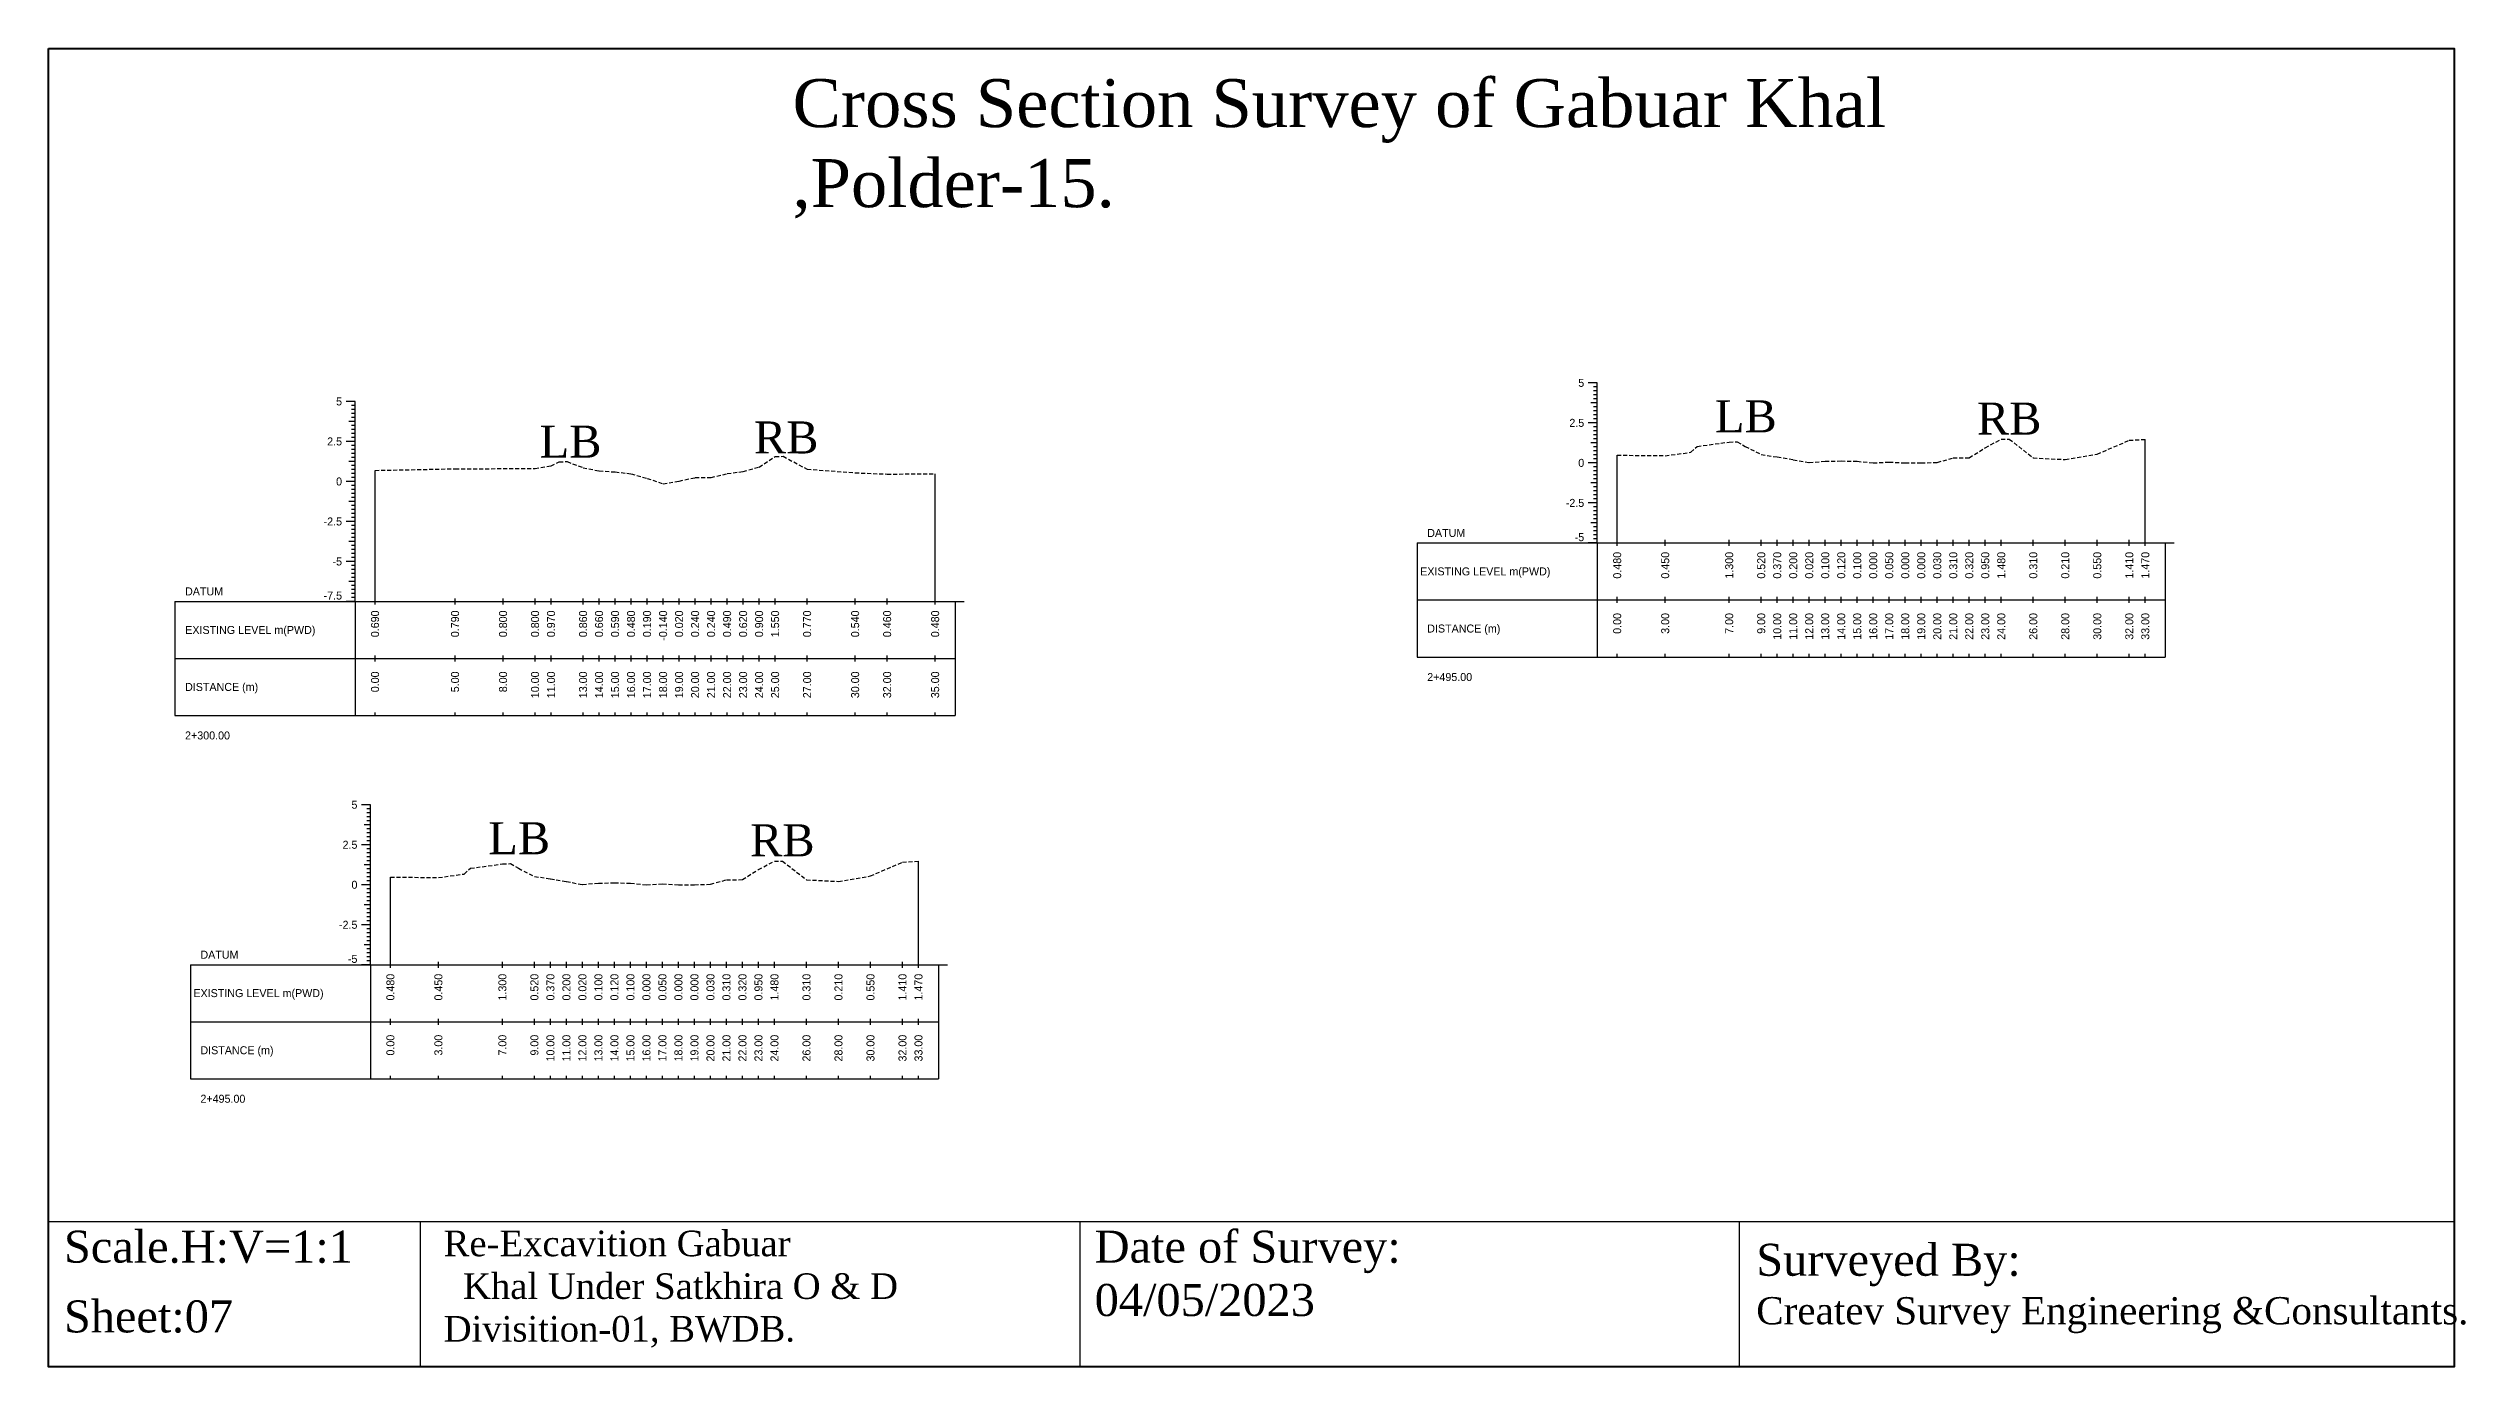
# Model space of a CAD drawing. Header units: inches. Extents: x 2552 to 3818, y -1499 to -1059.
# Drawn here: x 3309.9 to 3461, y -1385.7 to -1303.3 of the extents above; entities that cross this region are included whole.
import ezdxf
from ezdxf.enums import TextEntityAlignment as Align

# ---------------------------------------------------------------- set-up
doc = ezdxf.new("R2010")
doc.units = ezdxf.units.IN
doc.header["$MEASUREMENT"] = 0
doc.linetypes.add('HIDDEN', pattern=[0.375, 0.25, -0.125])
doc.layers.add('CS_Drawing', color=7, linetype='Continuous')
doc.layers.add('GL', color=3, linetype='HIDDEN')
doc.styles.add('romans', font='romans.shx')

msp = doc.modelspace()

# ---------------------------------------------------------------- linework, layer by layer
at = {"color": 4, "lineweight": 40}
msp.add_lwpolyline([(3309.92, -1303.35), (3460.26, -1303.35), (3460.26, -1385.72), (3309.92, -1385.72)], close=True, dxfattribs=at)
for points in [[(3460.26, -1303.35), (3460.26, -1385.72)], [(3309.92, -1376.64), (3460.26, -1376.64)], [(3309.92, -1376.64), (3309.92, -1385.72)], [(3333.16, -1376.64), (3333.16, -1385.72)], [(3374.37, -1376.64), (3374.37, -1385.72)], [(3415.57, -1376.64), (3415.57, -1385.72)]]:
    msp.add_lwpolyline(points)
at = {"layer": 'CS_Drawing'}
for p, q in [((3406.7, -1324.25), (3406.14, -1324.25)), ((3406.7, -1324.25), (3406.31, -1324.25)), ((3406.7, -1324.25), (3406.48, -1324.25)), ((3406.7, -1324.5), (3406.48, -1324.5)), ((3406.7, -1334.25), (3406.7, -1324.25)), ((3329.08, -1325.41), (3328.52, -1325.41)), ((3329.08, -1325.41), (3328.69, -1325.41)), ((3329.08, -1325.41), (3328.86, -1325.41)), ((3329.08, -1325.66), (3328.86, -1325.66)), ((3329.08, -1325.91), (3328.86, -1325.91)), ((3329.08, -1326.16), (3328.86, -1326.16)), ((3329.08, -1337.91), (3329.08, -1325.41)), ((3406.7, -1325.5), (3406.31, -1325.5)), ((3406.7, -1324.75), (3406.48, -1324.75)), ((3406.7, -1325), (3406.48, -1325)), ((3406.7, -1325.25), (3406.48, -1325.25)), ((3406.7, -1325.5), (3406.48, -1325.5)), ((3406.7, -1325.75), (3406.48, -1325.75)), ((3406.7, -1326), (3406.48, -1326)), ((3329.08, -1326.66), (3328.69, -1326.66)), ((3329.08, -1326.41), (3328.86, -1326.41)), ((3329.08, -1326.66), (3328.86, -1326.66)), ((3329.08, -1326.91), (3328.86, -1326.91)), ((3329.08, -1327.16), (3328.86, -1327.16)), ((3329.08, -1327.41), (3328.86, -1327.41)), ((3329.08, -1327.66), (3328.86, -1327.66)), ((3406.7, -1326.75), (3406.14, -1326.75)), ((3406.7, -1326.75), (3406.31, -1326.75)), ((3406.7, -1326.25), (3406.48, -1326.25)), ((3406.7, -1326.5), (3406.48, -1326.5)), ((3406.7, -1326.75), (3406.48, -1326.75)), ((3406.7, -1327), (3406.48, -1327)), ((3406.7, -1327.25), (3406.48, -1327.25)), ((3406.7, -1327.5), (3406.48, -1327.5)), ((3329.08, -1327.91), (3328.52, -1327.91)), ((3329.08, -1327.91), (3328.69, -1327.91)), ((3329.08, -1329.16), (3328.69, -1329.16)), ((3329.08, -1327.91), (3328.86, -1327.91)), ((3329.08, -1328.16), (3328.86, -1328.16)), ((3329.08, -1328.41), (3328.86, -1328.41)), ((3329.08, -1328.66), (3328.86, -1328.66)), ((3329.08, -1328.91), (3328.86, -1328.91)), ((3329.08, -1329.16), (3328.86, -1329.16)), ((3406.7, -1328), (3406.31, -1328)), ((3406.7, -1327.75), (3406.48, -1327.75)), ((3406.7, -1328), (3406.48, -1328)), ((3406.7, -1328.25), (3406.48, -1328.25)), ((3406.7, -1328.5), (3406.48, -1328.5)), ((3406.7, -1328.75), (3406.48, -1328.75)), ((3406.7, -1329), (3406.48, -1329)), ((3407.95, -1334.25), (3407.95, -1328.77)), ((3440.95, -1334.25), (3440.95, -1327.78)), ((3329.08, -1330.41), (3328.52, -1330.41)), ((3329.08, -1330.41), (3328.69, -1330.41)), ((3329.08, -1329.41), (3328.86, -1329.41)), ((3329.08, -1329.66), (3328.86, -1329.66)), ((3329.08, -1329.91), (3328.86, -1329.91)), ((3329.08, -1330.16), (3328.86, -1330.16)), ((3329.08, -1330.41), (3328.86, -1330.41)), ((3329.08, -1330.66), (3328.86, -1330.66)), ((3330.33, -1337.91), (3330.33, -1329.72)), ((3365.33, -1337.91), (3365.33, -1329.93)), ((3406.7, -1329.25), (3406.14, -1329.25)), ((3406.7, -1329.25), (3406.31, -1329.25)), ((3406.7, -1330.5), (3406.31, -1330.5)), ((3406.7, -1329.25), (3406.48, -1329.25)), ((3406.7, -1329.5), (3406.48, -1329.5)), ((3406.7, -1329.75), (3406.48, -1329.75)), ((3406.7, -1330), (3406.48, -1330)), ((3406.7, -1330.25), (3406.48, -1330.25)), ((3406.7, -1330.5), (3406.48, -1330.5)), ((3406.7, -1330.75), (3406.48, -1330.75)), ((3329.08, -1331.66), (3328.69, -1331.66)), ((3329.08, -1330.91), (3328.86, -1330.91)), ((3329.08, -1331.16), (3328.86, -1331.16)), ((3329.08, -1331.41), (3328.86, -1331.41)), ((3329.08, -1331.66), (3328.86, -1331.66)), ((3329.08, -1331.91), (3328.86, -1331.91)), ((3329.08, -1332.16), (3328.86, -1332.16)), ((3406.7, -1331.75), (3406.14, -1331.75)), ((3406.7, -1331.75), (3406.31, -1331.75)), ((3406.7, -1331), (3406.48, -1331)), ((3406.7, -1331.25), (3406.48, -1331.25)), ((3406.7, -1331.5), (3406.48, -1331.5)), ((3406.7, -1331.75), (3406.48, -1331.75)), ((3406.7, -1332), (3406.48, -1332)), ((3406.7, -1332.25), (3406.48, -1332.25)), ((3329.08, -1332.91), (3328.52, -1332.91)), ((3329.08, -1332.91), (3328.69, -1332.91)), ((3329.08, -1332.41), (3328.86, -1332.41)), ((3329.08, -1332.66), (3328.86, -1332.66)), ((3329.08, -1332.91), (3328.86, -1332.91)), ((3329.08, -1333.16), (3328.86, -1333.16)), ((3329.08, -1333.41), (3328.86, -1333.41)), ((3329.08, -1333.66), (3328.86, -1333.66)), ((3406.7, -1333), (3406.31, -1333)), ((3406.7, -1332.5), (3406.48, -1332.5)), ((3406.7, -1332.75), (3406.48, -1332.75)), ((3406.7, -1333), (3406.48, -1333)), ((3406.7, -1333.25), (3406.48, -1333.25)), ((3406.7, -1333.5), (3406.48, -1333.5)), ((3406.7, -1333.75), (3406.48, -1333.75)), ((3329.08, -1334.16), (3328.69, -1334.16)), ((3329.08, -1333.91), (3328.86, -1333.91)), ((3329.08, -1334.16), (3328.86, -1334.16)), ((3329.08, -1334.41), (3328.86, -1334.41)), ((3329.08, -1334.66), (3328.86, -1334.66)), ((3329.08, -1334.91), (3328.86, -1334.91)), ((3329.08, -1335.16), (3328.86, -1335.16)), ((3395.45, -1334.25), (3406.7, -1334.25)), ((3395.45, -1334.25), (3395.45, -1341.38)), ((3406.7, -1334.25), (3406.14, -1334.25)), ((3406.7, -1334.25), (3406.31, -1334.25)), ((3406.7, -1334), (3406.48, -1334)), ((3406.7, -1334.25), (3406.48, -1334.25)), ((3406.7, -1334.25), (3442.2, -1334.25)), ((3406.7, -1334.25), (3406.7, -1341.38)), ((3407.95, -1334.44), (3407.95, -1334.06)), ((3410.95, -1334.44), (3410.95, -1334.06)), ((3414.95, -1334.44), (3414.95, -1334.06)), ((3416.95, -1334.44), (3416.95, -1334.06)), ((3417.95, -1334.44), (3417.95, -1334.06)), ((3418.95, -1334.44), (3418.95, -1334.06)), ((3419.95, -1334.44), (3419.95, -1334.06)), ((3420.95, -1334.44), (3420.95, -1334.06)), ((3421.95, -1334.44), (3421.95, -1334.06)), ((3422.95, -1334.44), (3422.95, -1334.06)), ((3423.95, -1334.44), (3423.95, -1334.06)), ((3424.95, -1334.44), (3424.95, -1334.06)), ((3425.95, -1334.44), (3425.95, -1334.06)), ((3426.95, -1334.44), (3426.95, -1334.06)), ((3427.95, -1334.44), (3427.95, -1334.06)), ((3428.95, -1334.44), (3428.95, -1334.06)), ((3429.95, -1334.44), (3429.95, -1334.06)), ((3430.95, -1334.44), (3430.95, -1334.06)), ((3431.95, -1334.44), (3431.95, -1334.06)), ((3433.95, -1334.44), (3433.95, -1334.06)), ((3435.95, -1334.44), (3435.95, -1334.06)), ((3437.95, -1334.44), (3437.95, -1334.06)), ((3439.95, -1334.44), (3439.95, -1334.06)), ((3440.95, -1334.44), (3440.95, -1334.06)), ((3442.2, -1334.25), (3442.76, -1334.25)), ((3442.2, -1334.25), (3442.59, -1334.25)), ((3442.2, -1334.25), (3442.43, -1334.25)), ((3442.2, -1334.25), (3442.2, -1341.38)), ((3329.08, -1335.41), (3328.52, -1335.41)), ((3329.08, -1335.41), (3328.69, -1335.41)), ((3329.08, -1336.66), (3328.69, -1336.66)), ((3329.08, -1335.41), (3328.86, -1335.41)), ((3329.08, -1335.66), (3328.86, -1335.66)), ((3329.08, -1335.91), (3328.86, -1335.91)), ((3329.08, -1336.16), (3328.86, -1336.16)), ((3329.08, -1336.41), (3328.86, -1336.41)), ((3329.08, -1336.66), (3328.86, -1336.66)), ((3317.83, -1337.91), (3329.08, -1337.91)), ((3317.83, -1337.91), (3317.83, -1345.03)), ((3329.08, -1337.91), (3328.52, -1337.91)), ((3329.08, -1337.91), (3328.69, -1337.91)), ((3329.08, -1336.91), (3328.86, -1336.91)), ((3329.08, -1337.16), (3328.86, -1337.16)), ((3329.08, -1337.41), (3328.86, -1337.41)), ((3329.08, -1337.66), (3328.86, -1337.66)), ((3329.08, -1337.91), (3328.86, -1337.91)), ((3329.08, -1337.91), (3366.58, -1337.91)), ((3329.08, -1337.91), (3329.08, -1345.03)), ((3330.33, -1338.09), (3330.33, -1337.72)), ((3335.33, -1338.09), (3335.33, -1337.72)), ((3338.33, -1338.09), (3338.33, -1337.72)), ((3340.33, -1338.09), (3340.33, -1337.72)), ((3341.33, -1338.09), (3341.33, -1337.72)), ((3343.33, -1338.09), (3343.33, -1337.72)), ((3344.33, -1338.09), (3344.33, -1337.72)), ((3345.33, -1338.09), (3345.33, -1337.72)), ((3346.33, -1338.09), (3346.33, -1337.72)), ((3347.33, -1338.09), (3347.33, -1337.72)), ((3348.33, -1338.09), (3348.33, -1337.72)), ((3349.33, -1338.09), (3349.33, -1337.72)), ((3350.33, -1338.09), (3350.33, -1337.72)), ((3351.33, -1338.09), (3351.33, -1337.72)), ((3352.33, -1338.09), (3352.33, -1337.72)), ((3353.33, -1338.09), (3353.33, -1337.72)), ((3354.33, -1338.09), (3354.33, -1337.72)), ((3355.33, -1338.09), (3355.33, -1337.72)), ((3357.33, -1338.09), (3357.33, -1337.72)), ((3360.33, -1338.09), (3360.33, -1337.72)), ((3362.33, -1338.09), (3362.33, -1337.72)), ((3365.33, -1338.09), (3365.33, -1337.72)), ((3366.58, -1337.91), (3367.15, -1337.91)), ((3366.58, -1337.91), (3366.98, -1337.91)), ((3366.58, -1337.91), (3366.81, -1337.91)), ((3366.58, -1337.91), (3366.58, -1345.03)), ((3395.45, -1337.81), (3406.7, -1337.81)), ((3406.7, -1337.81), (3442.2, -1337.81)), ((3406.7, -1337.81), (3442.2, -1337.81)), ((3407.95, -1338), (3407.95, -1337.63)), ((3410.95, -1338), (3410.95, -1337.63)), ((3414.95, -1338), (3414.95, -1337.63)), ((3416.95, -1338), (3416.95, -1337.63)), ((3417.95, -1338), (3417.95, -1337.63)), ((3418.95, -1338), (3418.95, -1337.63)), ((3419.95, -1338), (3419.95, -1337.63)), ((3420.95, -1338), (3420.95, -1337.63)), ((3421.95, -1338), (3421.95, -1337.63)), ((3422.95, -1338), (3422.95, -1337.63)), ((3423.95, -1338), (3423.95, -1337.63)), ((3424.95, -1338), (3424.95, -1337.63)), ((3425.95, -1338), (3425.95, -1337.63)), ((3426.95, -1338), (3426.95, -1337.63)), ((3427.95, -1338), (3427.95, -1337.63)), ((3428.95, -1338), (3428.95, -1337.63)), ((3429.95, -1338), (3429.95, -1337.63)), ((3430.95, -1338), (3430.95, -1337.63)), ((3431.95, -1338), (3431.95, -1337.63)), ((3433.95, -1338), (3433.95, -1337.63)), ((3435.95, -1338), (3435.95, -1337.63)), ((3437.95, -1338), (3437.95, -1337.63)), ((3439.95, -1338), (3439.95, -1337.63)), ((3440.95, -1338), (3440.95, -1337.63)), ((3330.33, -1341.66), (3330.33, -1341.28)), ((3335.33, -1341.66), (3335.33, -1341.28)), ((3338.33, -1341.66), (3338.33, -1341.28)), ((3340.33, -1341.66), (3340.33, -1341.28)), ((3341.33, -1341.66), (3341.33, -1341.28)), ((3343.33, -1341.66), (3343.33, -1341.28)), ((3344.33, -1341.66), (3344.33, -1341.28)), ((3345.33, -1341.66), (3345.33, -1341.28)), ((3346.33, -1341.66), (3346.33, -1341.28)), ((3347.33, -1341.66), (3347.33, -1341.28)), ((3348.33, -1341.66), (3348.33, -1341.28)), ((3349.33, -1341.66), (3349.33, -1341.28)), ((3350.33, -1341.66), (3350.33, -1341.28)), ((3351.33, -1341.66), (3351.33, -1341.28)), ((3352.33, -1341.66), (3352.33, -1341.28)), ((3353.33, -1341.66), (3353.33, -1341.28)), ((3354.33, -1341.66), (3354.33, -1341.28)), ((3355.33, -1341.66), (3355.33, -1341.28)), ((3357.33, -1341.66), (3357.33, -1341.28)), ((3360.33, -1341.66), (3360.33, -1341.28)), ((3362.33, -1341.66), (3362.33, -1341.28)), ((3365.33, -1341.66), (3365.33, -1341.28)), ((3407.95, -1341.38), (3407.95, -1341.19)), ((3410.95, -1341.38), (3410.95, -1341.19)), ((3414.95, -1341.38), (3414.95, -1341.19)), ((3416.95, -1341.38), (3416.95, -1341.19)), ((3417.95, -1341.38), (3417.95, -1341.19)), ((3418.95, -1341.38), (3418.95, -1341.19)), ((3419.95, -1341.38), (3419.95, -1341.19)), ((3420.95, -1341.38), (3420.95, -1341.19)), ((3421.95, -1341.38), (3421.95, -1341.19)), ((3422.95, -1341.38), (3422.95, -1341.19)), ((3423.95, -1341.38), (3423.95, -1341.19)), ((3424.95, -1341.38), (3424.95, -1341.19)), ((3425.95, -1341.38), (3425.95, -1341.19)), ((3426.95, -1341.38), (3426.95, -1341.19)), ((3427.95, -1341.38), (3427.95, -1341.19)), ((3428.95, -1341.38), (3428.95, -1341.19)), ((3429.95, -1341.38), (3429.95, -1341.19)), ((3430.95, -1341.38), (3430.95, -1341.19)), ((3431.95, -1341.38), (3431.95, -1341.19)), ((3433.95, -1341.38), (3433.95, -1341.19)), ((3435.95, -1341.38), (3435.95, -1341.19)), ((3437.95, -1341.38), (3437.95, -1341.19)), ((3439.95, -1341.38), (3439.95, -1341.19)), ((3440.95, -1341.38), (3440.95, -1341.19)), ((3317.83, -1341.47), (3329.08, -1341.47)), ((3329.08, -1341.47), (3366.58, -1341.47)), ((3329.08, -1341.47), (3366.58, -1341.47)), ((3395.45, -1341.38), (3406.7, -1341.38)), ((3406.7, -1341.38), (3442.2, -1341.38)), ((3317.83, -1345.03), (3329.08, -1345.03)), ((3329.08, -1345.03), (3366.58, -1345.03)), ((3330.33, -1345.03), (3330.33, -1344.84)), ((3335.33, -1345.03), (3335.33, -1344.84)), ((3338.33, -1345.03), (3338.33, -1344.84)), ((3340.33, -1345.03), (3340.33, -1344.84)), ((3341.33, -1345.03), (3341.33, -1344.84)), ((3343.33, -1345.03), (3343.33, -1344.84)), ((3344.33, -1345.03), (3344.33, -1344.84)), ((3345.33, -1345.03), (3345.33, -1344.84)), ((3346.33, -1345.03), (3346.33, -1344.84)), ((3347.33, -1345.03), (3347.33, -1344.84)), ((3348.33, -1345.03), (3348.33, -1344.84)), ((3349.33, -1345.03), (3349.33, -1344.84)), ((3350.33, -1345.03), (3350.33, -1344.84)), ((3351.33, -1345.03), (3351.33, -1344.84)), ((3352.33, -1345.03), (3352.33, -1344.84)), ((3353.33, -1345.03), (3353.33, -1344.84)), ((3354.33, -1345.03), (3354.33, -1344.84)), ((3355.33, -1345.03), (3355.33, -1344.84)), ((3357.33, -1345.03), (3357.33, -1344.84)), ((3360.33, -1345.03), (3360.33, -1344.84)), ((3362.33, -1345.03), (3362.33, -1344.84)), ((3365.33, -1345.03), (3365.33, -1344.84)), ((3330.04, -1350.61), (3329.48, -1350.61)), ((3330.04, -1350.61), (3329.65, -1350.61)), ((3330.04, -1351.86), (3329.65, -1351.86)), ((3330.04, -1350.61), (3329.82, -1350.61)), ((3330.04, -1350.86), (3329.82, -1350.86)), ((3330.04, -1351.11), (3329.82, -1351.11)), ((3330.04, -1351.36), (3329.82, -1351.36)), ((3330.04, -1351.61), (3329.82, -1351.61)), ((3330.04, -1351.86), (3329.82, -1351.86)), ((3330.04, -1360.61), (3330.04, -1350.61)), ((3330.04, -1353.11), (3329.48, -1353.11)), ((3330.04, -1353.11), (3329.65, -1353.11)), ((3330.04, -1352.11), (3329.82, -1352.11)), ((3330.04, -1352.36), (3329.82, -1352.36)), ((3330.04, -1352.61), (3329.82, -1352.61)), ((3330.04, -1352.86), (3329.82, -1352.86)), ((3330.04, -1353.11), (3329.82, -1353.11)), ((3330.04, -1353.36), (3329.82, -1353.36)), ((3330.04, -1354.36), (3329.65, -1354.36)), ((3330.04, -1353.61), (3329.82, -1353.61)), ((3330.04, -1353.86), (3329.82, -1353.86)), ((3330.04, -1354.11), (3329.82, -1354.11)), ((3330.04, -1354.36), (3329.82, -1354.36)), ((3330.04, -1354.61), (3329.82, -1354.61)), ((3330.04, -1354.86), (3329.82, -1354.86)), ((3364.29, -1360.61), (3364.29, -1354.14)), ((3330.04, -1355.61), (3329.48, -1355.61)), ((3330.04, -1355.61), (3329.65, -1355.61)), ((3330.04, -1355.11), (3329.82, -1355.11)), ((3330.04, -1355.36), (3329.82, -1355.36)), ((3330.04, -1355.61), (3329.82, -1355.61)), ((3330.04, -1355.86), (3329.82, -1355.86)), ((3330.04, -1356.11), (3329.82, -1356.11)), ((3330.04, -1356.36), (3329.82, -1356.36)), ((3331.29, -1360.61), (3331.29, -1355.13)), ((3330.04, -1356.86), (3329.65, -1356.86)), ((3330.04, -1356.61), (3329.82, -1356.61)), ((3330.04, -1356.86), (3329.82, -1356.86)), ((3330.04, -1357.11), (3329.82, -1357.11)), ((3330.04, -1357.36), (3329.82, -1357.36)), ((3330.04, -1357.61), (3329.82, -1357.61)), ((3330.04, -1357.86), (3329.82, -1357.86)), ((3330.04, -1358.11), (3329.48, -1358.11)), ((3330.04, -1358.11), (3329.65, -1358.11)), ((3330.04, -1359.36), (3329.65, -1359.36)), ((3330.04, -1358.11), (3329.82, -1358.11)), ((3330.04, -1358.36), (3329.82, -1358.36)), ((3330.04, -1358.61), (3329.82, -1358.61)), ((3330.04, -1358.86), (3329.82, -1358.86)), ((3330.04, -1359.11), (3329.82, -1359.11)), ((3330.04, -1359.36), (3329.82, -1359.36)), ((3318.79, -1360.61), (3330.04, -1360.61)), ((3318.79, -1360.61), (3318.79, -1367.73)), ((3330.04, -1360.61), (3329.48, -1360.61)), ((3330.04, -1360.61), (3329.65, -1360.61)), ((3330.04, -1359.61), (3329.82, -1359.61)), ((3330.04, -1359.86), (3329.82, -1359.86)), ((3330.04, -1360.11), (3329.82, -1360.11)), ((3330.04, -1360.36), (3329.82, -1360.36)), ((3330.04, -1360.61), (3329.82, -1360.61)), ((3330.04, -1360.61), (3365.54, -1360.61)), ((3330.04, -1360.61), (3330.04, -1367.73)), ((3331.29, -1360.79), (3331.29, -1360.42)), ((3334.29, -1360.79), (3334.29, -1360.42)), ((3338.29, -1360.79), (3338.29, -1360.42)), ((3340.29, -1360.79), (3340.29, -1360.42)), ((3341.29, -1360.79), (3341.29, -1360.42)), ((3342.29, -1360.79), (3342.29, -1360.42)), ((3343.29, -1360.79), (3343.29, -1360.42)), ((3344.29, -1360.79), (3344.29, -1360.42)), ((3345.29, -1360.79), (3345.29, -1360.42)), ((3346.29, -1360.79), (3346.29, -1360.42)), ((3347.29, -1360.79), (3347.29, -1360.42)), ((3348.29, -1360.79), (3348.29, -1360.42)), ((3349.29, -1360.79), (3349.29, -1360.42)), ((3350.29, -1360.79), (3350.29, -1360.42)), ((3351.29, -1360.79), (3351.29, -1360.42)), ((3352.29, -1360.79), (3352.29, -1360.42)), ((3353.29, -1360.79), (3353.29, -1360.42)), ((3354.29, -1360.79), (3354.29, -1360.42)), ((3355.29, -1360.79), (3355.29, -1360.42)), ((3357.29, -1360.79), (3357.29, -1360.42)), ((3359.29, -1360.79), (3359.29, -1360.42)), ((3361.29, -1360.79), (3361.29, -1360.42)), ((3363.29, -1360.79), (3363.29, -1360.42)), ((3364.29, -1360.79), (3364.29, -1360.42)), ((3365.54, -1360.61), (3366.1, -1360.61)), ((3365.54, -1360.61), (3365.94, -1360.61)), ((3365.54, -1360.61), (3365.77, -1360.61)), ((3365.54, -1360.61), (3365.54, -1367.73)), ((3331.29, -1364.36), (3331.29, -1363.98)), ((3334.29, -1364.36), (3334.29, -1363.98)), ((3338.29, -1364.36), (3338.29, -1363.98)), ((3340.29, -1364.36), (3340.29, -1363.98)), ((3341.29, -1364.36), (3341.29, -1363.98)), ((3342.29, -1364.36), (3342.29, -1363.98)), ((3343.29, -1364.36), (3343.29, -1363.98)), ((3344.29, -1364.36), (3344.29, -1363.98)), ((3345.29, -1364.36), (3345.29, -1363.98)), ((3346.29, -1364.36), (3346.29, -1363.98)), ((3347.29, -1364.36), (3347.29, -1363.98)), ((3348.29, -1364.36), (3348.29, -1363.98)), ((3349.29, -1364.36), (3349.29, -1363.98)), ((3350.29, -1364.36), (3350.29, -1363.98)), ((3351.29, -1364.36), (3351.29, -1363.98)), ((3352.29, -1364.36), (3352.29, -1363.98)), ((3353.29, -1364.36), (3353.29, -1363.98)), ((3354.29, -1364.36), (3354.29, -1363.98)), ((3355.29, -1364.36), (3355.29, -1363.98)), ((3357.29, -1364.36), (3357.29, -1363.98)), ((3359.29, -1364.36), (3359.29, -1363.98)), ((3361.29, -1364.36), (3361.29, -1363.98)), ((3363.29, -1364.36), (3363.29, -1363.98)), ((3364.29, -1364.36), (3364.29, -1363.98)), ((3318.79, -1364.17), (3330.04, -1364.17)), ((3330.04, -1364.17), (3365.54, -1364.17)), ((3330.04, -1364.17), (3365.54, -1364.17)), ((3318.79, -1367.73), (3330.04, -1367.73)), ((3330.04, -1367.73), (3365.54, -1367.73)), ((3331.29, -1367.73), (3331.29, -1367.54)), ((3334.29, -1367.73), (3334.29, -1367.54)), ((3338.29, -1367.73), (3338.29, -1367.54)), ((3340.29, -1367.73), (3340.29, -1367.54)), ((3341.29, -1367.73), (3341.29, -1367.54)), ((3342.29, -1367.73), (3342.29, -1367.54)), ((3343.29, -1367.73), (3343.29, -1367.54)), ((3344.29, -1367.73), (3344.29, -1367.54)), ((3345.29, -1367.73), (3345.29, -1367.54)), ((3346.29, -1367.73), (3346.29, -1367.54)), ((3347.29, -1367.73), (3347.29, -1367.54)), ((3348.29, -1367.73), (3348.29, -1367.54)), ((3349.29, -1367.73), (3349.29, -1367.54)), ((3350.29, -1367.73), (3350.29, -1367.54)), ((3351.29, -1367.73), (3351.29, -1367.54)), ((3352.29, -1367.73), (3352.29, -1367.54)), ((3353.29, -1367.73), (3353.29, -1367.54)), ((3354.29, -1367.73), (3354.29, -1367.54)), ((3355.29, -1367.73), (3355.29, -1367.54)), ((3357.29, -1367.73), (3357.29, -1367.54)), ((3359.29, -1367.73), (3359.29, -1367.54)), ((3361.29, -1367.73), (3361.29, -1367.54)), ((3363.29, -1367.73), (3363.29, -1367.54)), ((3364.29, -1367.73), (3364.29, -1367.54))]:
    msp.add_line(p, q, dxfattribs=at)
at = {"layer": 'GL'}
for points in [[(3330.33, -1329.72), (3335.33, -1329.62), (3338.33, -1329.61), (3340.33, -1329.61), (3341.33, -1329.44), (3341.83, -1329.18), (3342.33, -1329.17), (3343.33, -1329.55), (3344.33, -1329.75), (3345.33, -1329.82), (3346.33, -1329.93), (3347.33, -1330.22), (3348.33, -1330.55), (3349.33, -1330.39), (3350.33, -1330.17), (3351.33, -1330.17), (3352.33, -1329.92), (3353.33, -1329.79), (3354.33, -1329.51), (3355.33, -1328.86), (3355.83, -1328.84), (3357.33, -1329.64), (3360.33, -1329.87), (3362.33, -1329.95), (3365.33, -1329.93)], [(3407.95, -1328.77), (3410.95, -1328.8), (3412.56, -1328.59), (3412.95, -1328.22), (3414.95, -1327.95), (3415.45, -1327.93), (3415.95, -1328.22), (3416.95, -1328.73), (3417.95, -1328.88), (3418.95, -1329.05), (3419.95, -1329.23), (3420.95, -1329.15), (3421.95, -1329.13), (3422.95, -1329.15), (3423.95, -1329.25), (3424.95, -1329.2), (3425.95, -1329.25), (3426.95, -1329.25), (3427.95, -1329.22), (3428.95, -1328.94), (3429.95, -1328.93), (3430.95, -1328.3), (3431.95, -1327.77), (3432.45, -1327.77), (3433.95, -1328.94), (3435.95, -1329.04), (3437.95, -1328.7), (3439.95, -1327.84), (3440.95, -1327.78), (3440.95, -1327.78)], [(3331.29, -1355.13), (3334.29, -1355.16), (3335.9, -1354.94), (3336.29, -1354.58), (3338.29, -1354.31), (3338.79, -1354.29), (3339.29, -1354.58), (3340.29, -1355.09), (3341.29, -1355.24), (3342.29, -1355.41), (3343.29, -1355.59), (3344.29, -1355.51), (3345.29, -1355.49), (3346.29, -1355.51), (3347.29, -1355.61), (3348.29, -1355.56), (3349.29, -1355.61), (3350.29, -1355.61), (3351.29, -1355.58), (3352.29, -1355.3), (3353.29, -1355.29), (3354.29, -1354.66), (3355.29, -1354.13), (3355.79, -1354.13), (3357.29, -1355.3), (3359.29, -1355.4), (3361.29, -1355.06), (3363.29, -1354.2), (3364.29, -1354.14), (3364.29, -1354.14)]]:
    msp.add_lwpolyline(points, dxfattribs=at)

# ---------------------------------------------------------------- texts
at = {"attachment_point": 1, "style": 'romans'}
for s, insert, char_height, width in [('{\\fTimes New Roman|b0|i0|c0|p18;Cross Section Survey of Gabuar Khal ,Polder-15.}', (3356.42, -1305.27), 3, 72.2837), ('{\\fTimes New Roman|b0|i0|c0|p18;LB}', (3414.06, -1325.34), 2, 204.3733), ('{\\fTimes New Roman|b0|i0|c0|p18;RB}', (3430.43, -1325.48), 2, 204.3733), ('{\\fTimes New Roman|b0|i0|c0|p18;LB}', (3340.62, -1326.92), 2, 204.3733), ('{\\fTimes New Roman|b0|i0|c0|p18;RB}', (3354.01, -1326.66), 2, 204.3733), ('{\\fTimes New Roman|b0|i0|c0|p18;LB}', (3337.41, -1351.7), 2, 204.3733), ('{\\fTimes New Roman|b0|i0|c0|p18;RB}', (3353.77, -1351.83), 2, 204.3733), ('{\\fTimes New Roman|b0|i0|c0|p18;Scale.H:V=1:1}', (3310.89, -1377.22), 2, 22.2708), ('{\\fTimes New Roman|b0|i0|c0|p18;Re-Excavition Gabuar\\P  Khal Under Satkhira O & D    Divisition-01, BWDB.}', (3334.62, -1377.22), 1.6, 38.8405), ('{\\fTimes New Roman|b0|i0|c0|p18;Date of Survey: 04/05/2023}', (3375.3, -1377.22), 2, 22.2708), ('{\\fTimes New Roman|b0|i0|c0|p18;Surveyed By:                                     \\H0.85x;Createv Survey Engineering &Consultants.}', (3416.64, -1378.04), 2, 45.2193), ('{\\fTimes New Roman|b0|i0|c0|p18;Sheet:07}', (3310.89, -1381.58), 2, 38.8405)]:
    msp.add_mtext(s, dxfattribs=dict(at, insert=insert, char_height=char_height, width=width))
at = {"layer": 'CS_Drawing'}
for s, p in [('5', (3405.89, -1324.25)), ('5', (3328.27, -1325.41)), ('2.5', (3328.27, -1327.91)), ('2.5', (3405.89, -1326.75)), ('0', (3405.89, -1329.25)), ('0', (3328.27, -1330.41)), ('-2.5', (3405.89, -1331.75)), ('-2.5', (3328.27, -1332.91)), ('-5', (3328.27, -1335.41)), ('5', (3329.23, -1350.61)), ('2.5', (3329.23, -1353.11)), ('0', (3329.23, -1355.61)), ('-2.5', (3329.23, -1358.11))]:
    msp.add_text(s, height=0.5, dxfattribs=at).set_placement(p, align=Align.MIDDLE_RIGHT)
for s, p in [('DATUM', (3396.08, -1333.63)), ('EXISTING LEVEL m(PWD)', (3395.64, -1336.03)), ('DATUM', (3318.46, -1337.28)), ('EXISTING LEVEL m(PWD)', (3318.47, -1339.69)), ('DISTANCE (m)', (3396.08, -1339.6)), ('2+495.00', (3396.08, -1342.63)), ('DISTANCE (m)', (3318.46, -1343.25)), ('2+300.00', (3318.46, -1346.28)), ('DATUM', (3319.42, -1359.98)), ('EXISTING LEVEL m(PWD)', (3318.98, -1362.38)), ('DISTANCE (m)', (3319.42, -1365.95)), ('2+495.00', (3319.42, -1368.98))]:
    msp.add_text(s, height=0.5, dxfattribs=at).set_placement(p, align=Align.MIDDLE_LEFT)
for s, p in [('-5', (3405.89, -1334.14)), ('-7.5', (3328.27, -1337.79)), ('-5', (3329.23, -1360.49))]:
    msp.add_text(s, height=0.5, dxfattribs=at).set_placement(p, align=Align.RIGHT)
for s, p in [('0.480', (3407.95, -1334.81)), ('0.450', (3410.95, -1334.81)), ('1.300', (3414.95, -1334.81)), ('0.520', (3416.95, -1334.81)), ('0.370', (3417.95, -1334.81)), ('0.200', (3418.95, -1334.81)), ('0.020', (3419.95, -1334.81)), ('0.100', (3420.95, -1334.81)), ('0.120', (3421.95, -1334.81)), ('0.100', (3422.95, -1334.81)), ('0.000', (3423.95, -1334.81)), ('0.050', (3424.95, -1334.81)), ('0.000', (3425.95, -1334.81)), ('0.000', (3426.95, -1334.81)), ('0.030', (3427.95, -1334.81)), ('0.310', (3428.95, -1334.81)), ('0.320', (3429.95, -1334.81)), ('0.950', (3430.95, -1334.81)), ('1.480', (3431.95, -1334.81)), ('0.310', (3433.95, -1334.81)), ('0.210', (3435.95, -1334.81)), ('0.550', (3437.95, -1334.81)), ('1.410', (3439.95, -1334.81)), ('1.470', (3440.95, -1334.81)), ('0.690', (3330.33, -1338.47)), ('0.790', (3335.33, -1338.47)), ('0.800', (3338.33, -1338.47)), ('0.800', (3340.33, -1338.47)), ('0.970', (3341.33, -1338.47)), ('0.860', (3343.33, -1338.47)), ('0.660', (3344.33, -1338.47)), ('0.590', (3345.33, -1338.47)), ('0.480', (3346.33, -1338.47)), ('0.190', (3347.33, -1338.47)), ('-0.140', (3348.33, -1338.47)), ('0.020', (3349.33, -1338.47)), ('0.240', (3350.33, -1338.47)), ('0.240', (3351.33, -1338.47)), ('0.490', (3352.33, -1338.47)), ('0.620', (3353.33, -1338.47)), ('0.900', (3354.33, -1338.47)), ('1.550', (3355.33, -1338.47)), ('0.770', (3357.33, -1338.47)), ('0.540', (3360.33, -1338.47)), ('0.460', (3362.33, -1338.47)), ('0.480', (3365.33, -1338.47)), ('0.00', (3407.95, -1338.63)), ('3.00', (3410.95, -1338.63)), ('7.00', (3414.95, -1338.63)), ('9.00', (3416.95, -1338.63)), ('10.00', (3417.95, -1338.63)), ('11.00', (3418.95, -1338.63)), ('12.00', (3419.95, -1338.63)), ('13.00', (3420.95, -1338.63)), ('14.00', (3421.95, -1338.63)), ('15.00', (3422.95, -1338.63)), ('16.00', (3423.95, -1338.63)), ('17.00', (3424.95, -1338.63)), ('18.00', (3425.95, -1338.63)), ('19.00', (3426.95, -1338.63)), ('20.00', (3427.95, -1338.63)), ('21.00', (3428.95, -1338.63)), ('22.00', (3429.95, -1338.63)), ('23.00', (3430.95, -1338.63)), ('24.00', (3431.95, -1338.63)), ('26.00', (3433.95, -1338.63)), ('28.00', (3435.95, -1338.63)), ('30.00', (3437.95, -1338.63)), ('32.00', (3439.95, -1338.63)), ('33.00', (3440.95, -1338.63)), ('0.00', (3330.33, -1342.28)), ('5.00', (3335.33, -1342.28)), ('8.00', (3338.33, -1342.28)), ('10.00', (3340.33, -1342.28)), ('11.00', (3341.33, -1342.28)), ('13.00', (3343.33, -1342.28)), ('14.00', (3344.33, -1342.28)), ('15.00', (3345.33, -1342.28)), ('16.00', (3346.33, -1342.28)), ('17.00', (3347.33, -1342.28)), ('18.00', (3348.33, -1342.28)), ('19.00', (3349.33, -1342.28)), ('20.00', (3350.33, -1342.28)), ('21.00', (3351.33, -1342.28)), ('22.00', (3352.33, -1342.28)), ('23.00', (3353.33, -1342.28)), ('24.00', (3354.33, -1342.28)), ('25.00', (3355.33, -1342.28)), ('27.00', (3357.33, -1342.28)), ('30.00', (3360.33, -1342.28)), ('32.00', (3362.33, -1342.28)), ('35.00', (3365.33, -1342.28)), ('0.480', (3331.29, -1361.17)), ('0.450', (3334.29, -1361.17)), ('1.300', (3338.29, -1361.17)), ('0.520', (3340.29, -1361.17)), ('0.370', (3341.29, -1361.17)), ('0.200', (3342.29, -1361.17)), ('0.020', (3343.29, -1361.17)), ('0.100', (3344.29, -1361.17)), ('0.120', (3345.29, -1361.17)), ('0.100', (3346.29, -1361.17)), ('0.000', (3347.29, -1361.17)), ('0.050', (3348.29, -1361.17)), ('0.000', (3349.29, -1361.17)), ('0.000', (3350.29, -1361.17)), ('0.030', (3351.29, -1361.17)), ('0.310', (3352.29, -1361.17)), ('0.320', (3353.29, -1361.17)), ('0.950', (3354.29, -1361.17)), ('1.480', (3355.29, -1361.17)), ('0.310', (3357.29, -1361.17)), ('0.210', (3359.29, -1361.17)), ('0.550', (3361.29, -1361.17)), ('1.410', (3363.29, -1361.17)), ('1.470', (3364.29, -1361.17)), ('0.00', (3331.29, -1364.98)), ('3.00', (3334.29, -1364.98)), ('7.00', (3338.29, -1364.98)), ('9.00', (3340.29, -1364.98)), ('10.00', (3341.29, -1364.98)), ('11.00', (3342.29, -1364.98)), ('12.00', (3343.29, -1364.98)), ('13.00', (3344.29, -1364.98)), ('14.00', (3345.29, -1364.98)), ('15.00', (3346.29, -1364.98)), ('16.00', (3347.29, -1364.98)), ('17.00', (3348.29, -1364.98)), ('18.00', (3349.29, -1364.98)), ('19.00', (3350.29, -1364.98)), ('20.00', (3351.29, -1364.98)), ('21.00', (3352.29, -1364.98)), ('22.00', (3353.29, -1364.98)), ('23.00', (3354.29, -1364.98)), ('24.00', (3355.29, -1364.98)), ('26.00', (3357.29, -1364.98)), ('28.00', (3359.29, -1364.98)), ('30.00', (3361.29, -1364.98)), ('32.00', (3363.29, -1364.98)), ('33.00', (3364.29, -1364.98))]:
    msp.add_text(s, height=0.5, rotation=90, dxfattribs=at).set_placement(p, align=Align.MIDDLE_RIGHT)

doc.saveas('drawing.dxf')
